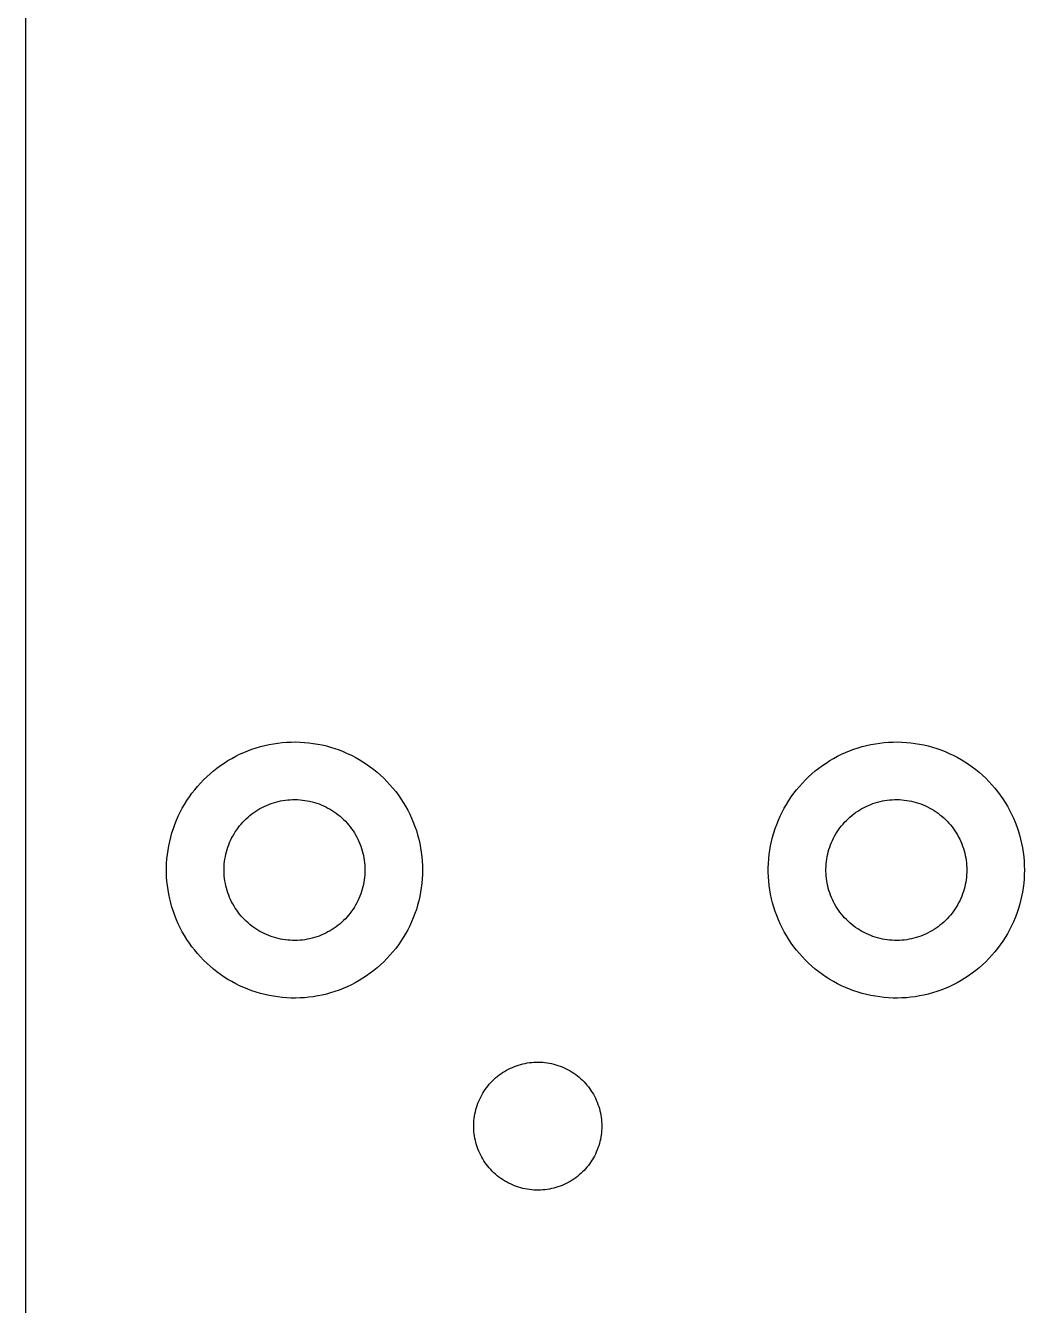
# Model space of a CAD drawing. Header units: millimetres. Extents: x 1003 to 1209, y 36 to 242.
# Drawn here: x 1003 to 1042, y 139.28 to 189.25 of the extents above; entities that cross this region are included whole.
import ezdxf

# ---------------------------------------------------------------- set-up
doc = ezdxf.new("R2010")
doc.units = ezdxf.units.MM
doc.layers.add('Make2D$Visible$Curves', color=7, linetype='Continuous')

msp = doc.modelspace()

# ---------------------------------------------------------------- linework, layer by layer
at = {"layer": 'Make2D$Visible$Curves', "color": 7, "lineweight": -3}
for p, q in [((1003, 241.278), (1003, 37.278)), ((1011.517, 160.868), (1011.677, 160.934)), ((1011.677, 160.934), (1011.84, 160.994)), ((1011.84, 160.994), (1012.005, 161.049)), ((1012.005, 161.049), (1012.171, 161.098)), ((1012.171, 161.098), (1012.339, 161.141)), ((1012.339, 161.141), (1012.509, 161.179)), ((1012.509, 161.179), (1012.679, 161.21)), ((1012.679, 161.21), (1012.851, 161.236)), ((1012.851, 161.236), (1013.023, 161.255)), ((1013.023, 161.255), (1013.196, 161.269)), ((1013.196, 161.269), (1013.37, 161.276)), ((1013.37, 161.276), (1013.543, 161.278)), ((1013.543, 161.278), (1013.717, 161.273)), ((1013.717, 161.273), (1013.89, 161.263)), ((1013.89, 161.263), (1014.063, 161.246)), ((1014.063, 161.246), (1014.235, 161.224)), ((1014.235, 161.224), (1014.406, 161.195)), ((1014.406, 161.195), (1014.576, 161.161)), ((1014.576, 161.161), (1014.745, 161.12)), ((1014.745, 161.12), (1014.912, 161.074)), ((1014.912, 161.074), (1015.078, 161.022)), ((1015.078, 161.022), (1015.242, 160.965)), ((1015.242, 160.965), (1015.403, 160.901)), ((1035.018, 160.868), (1035.178, 160.934)), ((1035.178, 160.934), (1035.341, 160.994)), ((1035.341, 160.994), (1035.506, 161.049)), ((1035.506, 161.049), (1035.672, 161.098)), ((1035.672, 161.098), (1035.84, 161.141)), ((1035.84, 161.141), (1036.01, 161.179)), ((1036.01, 161.179), (1036.181, 161.21)), ((1036.181, 161.21), (1036.352, 161.236)), ((1036.352, 161.236), (1036.525, 161.255)), ((1036.525, 161.255), (1036.698, 161.269)), ((1036.698, 161.269), (1036.871, 161.276)), ((1036.871, 161.276), (1037.045, 161.278)), ((1037.045, 161.278), (1037.218, 161.273)), ((1037.218, 161.273), (1037.391, 161.263)), ((1037.391, 161.263), (1037.564, 161.246)), ((1037.564, 161.246), (1037.736, 161.224)), ((1037.736, 161.224), (1037.908, 161.195)), ((1037.908, 161.195), (1038.078, 161.161)), ((1038.078, 161.161), (1038.246, 161.12)), ((1038.246, 161.12), (1038.414, 161.074)), ((1038.414, 161.074), (1038.579, 161.022)), ((1038.579, 161.022), (1038.743, 160.965)), ((1038.743, 160.965), (1038.905, 160.901)), ((1010.61, 160.358), (1010.754, 160.456)), ((1010.754, 160.456), (1010.9, 160.549)), ((1010.9, 160.549), (1011.05, 160.637)), ((1011.05, 160.637), (1011.203, 160.719)), ((1011.203, 160.719), (1011.359, 160.796)), ((1011.359, 160.796), (1011.517, 160.868)), ((1015.403, 160.901), (1015.563, 160.833)), ((1015.563, 160.833), (1015.72, 160.758)), ((1015.72, 160.758), (1015.874, 160.679)), ((1015.874, 160.679), (1016.025, 160.594)), ((1016.025, 160.594), (1016.173, 160.503)), ((1016.173, 160.503), (1016.318, 160.408)), ((1016.318, 160.408), (1016.46, 160.308)), ((1034.112, 160.358), (1034.255, 160.456)), ((1034.255, 160.456), (1034.402, 160.549)), ((1034.402, 160.549), (1034.552, 160.637)), ((1034.552, 160.637), (1034.704, 160.719)), ((1034.704, 160.719), (1034.86, 160.796)), ((1034.86, 160.796), (1035.018, 160.868)), ((1038.905, 160.901), (1039.064, 160.833)), ((1039.064, 160.833), (1039.221, 160.758)), ((1039.221, 160.758), (1039.375, 160.679)), ((1039.375, 160.679), (1039.526, 160.594)), ((1039.526, 160.594), (1039.675, 160.503)), ((1039.675, 160.503), (1039.82, 160.408)), ((1039.82, 160.408), (1039.961, 160.308)), ((1009.949, 159.798), (1010.073, 159.919)), ((1010.073, 159.919), (1010.202, 160.036)), ((1010.202, 160.036), (1010.334, 160.148)), ((1010.334, 160.148), (1010.471, 160.256)), ((1010.471, 160.256), (1010.61, 160.358)), ((1016.46, 160.308), (1016.598, 160.203)), ((1016.598, 160.203), (1016.732, 160.093)), ((1016.732, 160.093), (1016.863, 159.978)), ((1016.863, 159.978), (1016.989, 159.859)), ((1033.45, 159.798), (1033.575, 159.919)), ((1033.575, 159.919), (1033.703, 160.036)), ((1033.703, 160.036), (1033.836, 160.148)), ((1033.836, 160.148), (1033.972, 160.256)), ((1033.972, 160.256), (1034.112, 160.358)), ((1039.961, 160.308), (1040.099, 160.203)), ((1040.099, 160.203), (1040.234, 160.093)), ((1040.234, 160.093), (1040.364, 159.978)), ((1040.364, 159.978), (1040.491, 159.859)), ((1009.496, 159.273), (1009.602, 159.41)), ((1009.602, 159.41), (1009.714, 159.543)), ((1009.714, 159.543), (1009.829, 159.673)), ((1009.829, 159.673), (1009.949, 159.798)), ((1016.989, 159.859), (1017.111, 159.736)), ((1017.111, 159.736), (1017.229, 159.609)), ((1017.229, 159.609), (1017.343, 159.477)), ((1017.343, 159.477), (1017.451, 159.342)), ((1032.997, 159.273), (1033.104, 159.41)), ((1033.104, 159.41), (1033.215, 159.543)), ((1033.215, 159.543), (1033.33, 159.673)), ((1033.33, 159.673), (1033.45, 159.798)), ((1040.491, 159.859), (1040.613, 159.736)), ((1040.613, 159.736), (1040.731, 159.609)), ((1040.731, 159.609), (1040.844, 159.477)), ((1040.844, 159.477), (1040.953, 159.342)), ((1009.206, 158.84), (1009.298, 158.988)), ((1009.298, 158.988), (1009.395, 159.132)), ((1009.395, 159.132), (1009.496, 159.273)), ((1012.677, 158.902), (1012.769, 158.929)), ((1012.769, 158.929), (1012.862, 158.953)), ((1012.862, 158.953), (1012.955, 158.973)), ((1012.955, 158.973), (1013.049, 158.991)), ((1013.049, 158.991), (1013.143, 159.005)), ((1013.143, 159.005), (1013.238, 159.015)), ((1013.238, 159.015), (1013.333, 159.023)), ((1013.333, 159.023), (1013.428, 159.027)), ((1013.428, 159.027), (1013.524, 159.028)), ((1013.524, 159.028), (1013.619, 159.025)), ((1013.619, 159.025), (1013.715, 159.02)), ((1013.715, 159.02), (1013.81, 159.01)), ((1013.81, 159.01), (1013.904, 158.998)), ((1013.904, 158.998), (1013.998, 158.982)), ((1013.998, 158.982), (1014.092, 158.963)), ((1014.092, 158.963), (1014.185, 158.941)), ((1014.185, 158.941), (1014.277, 158.916)), ((1014.277, 158.916), (1014.368, 158.887)), ((1017.451, 159.342), (1017.555, 159.203)), ((1017.555, 159.203), (1017.654, 159.06)), ((1017.654, 159.06), (1017.748, 158.914)), ((1017.748, 158.914), (1017.837, 158.765)), ((1032.708, 158.84), (1032.799, 158.988)), ((1032.799, 158.988), (1032.896, 159.132)), ((1032.896, 159.132), (1032.997, 159.273)), ((1036.179, 158.902), (1036.27, 158.929)), ((1036.27, 158.929), (1036.363, 158.953)), ((1036.363, 158.953), (1036.456, 158.973)), ((1036.456, 158.973), (1036.55, 158.991)), ((1036.55, 158.991), (1036.644, 159.005)), ((1036.644, 159.005), (1036.739, 159.015)), ((1036.739, 159.015), (1036.834, 159.023)), ((1036.834, 159.023), (1036.93, 159.027)), ((1036.93, 159.027), (1037.025, 159.028)), ((1037.025, 159.028), (1037.121, 159.025)), ((1037.121, 159.025), (1037.216, 159.02)), ((1037.216, 159.02), (1037.311, 159.01)), ((1037.311, 159.01), (1037.406, 158.998)), ((1037.406, 158.998), (1037.5, 158.982)), ((1037.5, 158.982), (1037.593, 158.963)), ((1037.593, 158.963), (1037.686, 158.941)), ((1037.686, 158.941), (1037.778, 158.916)), ((1037.778, 158.916), (1037.869, 158.887)), ((1040.953, 159.342), (1041.057, 159.203)), ((1041.057, 159.203), (1041.156, 159.06)), ((1041.156, 159.06), (1041.25, 158.914)), ((1041.25, 158.914), (1041.339, 158.765)), ((1008.963, 158.38), (1009.039, 158.536)), ((1009.039, 158.536), (1009.12, 158.69)), ((1009.12, 158.69), (1009.206, 158.84)), ((1011.686, 158.345), (1011.759, 158.407)), ((1011.759, 158.407), (1011.834, 158.466)), ((1011.834, 158.466), (1011.911, 158.522)), ((1011.911, 158.522), (1011.99, 158.576)), ((1011.99, 158.576), (1012.07, 158.627)), ((1012.07, 158.627), (1012.153, 158.675)), ((1012.153, 158.675), (1012.237, 158.721)), ((1012.237, 158.721), (1012.322, 158.763)), ((1012.322, 158.763), (1012.409, 158.802)), ((1012.409, 158.802), (1012.497, 158.839)), ((1012.497, 158.839), (1012.587, 158.872)), ((1012.587, 158.872), (1012.677, 158.902)), ((1014.368, 158.887), (1014.458, 158.856)), ((1014.458, 158.856), (1014.547, 158.821)), ((1014.547, 158.821), (1014.634, 158.783)), ((1014.634, 158.783), (1014.721, 158.742)), ((1014.721, 158.742), (1014.806, 158.698)), ((1014.806, 158.698), (1014.889, 158.652)), ((1014.889, 158.652), (1014.97, 158.602)), ((1014.97, 158.602), (1015.05, 158.549)), ((1015.05, 158.549), (1015.128, 158.494)), ((1015.128, 158.494), (1015.204, 158.436)), ((1015.204, 158.436), (1015.278, 158.376)), ((1017.837, 158.765), (1017.921, 158.613)), ((1017.921, 158.613), (1017.999, 158.459)), ((1017.999, 158.459), (1018.072, 158.301)), ((1032.465, 158.38), (1032.54, 158.536)), ((1032.54, 158.536), (1032.621, 158.69)), ((1032.621, 158.69), (1032.708, 158.84)), ((1035.187, 158.345), (1035.26, 158.407)), ((1035.26, 158.407), (1035.335, 158.466)), ((1035.335, 158.466), (1035.412, 158.522)), ((1035.412, 158.522), (1035.491, 158.576)), ((1035.491, 158.576), (1035.572, 158.627)), ((1035.572, 158.627), (1035.654, 158.675)), ((1035.654, 158.675), (1035.738, 158.721)), ((1035.738, 158.721), (1035.824, 158.763)), ((1035.824, 158.763), (1035.91, 158.802)), ((1035.91, 158.802), (1035.999, 158.839)), ((1035.999, 158.839), (1036.088, 158.872)), ((1036.088, 158.872), (1036.179, 158.902)), ((1037.869, 158.887), (1037.959, 158.856)), ((1037.959, 158.856), (1038.048, 158.821)), ((1038.048, 158.821), (1038.136, 158.783)), ((1038.136, 158.783), (1038.222, 158.742)), ((1038.222, 158.742), (1038.307, 158.698)), ((1038.307, 158.698), (1038.39, 158.652)), ((1038.39, 158.652), (1038.472, 158.602)), ((1038.472, 158.602), (1038.551, 158.549)), ((1038.551, 158.549), (1038.629, 158.494)), ((1038.629, 158.494), (1038.705, 158.436)), ((1038.705, 158.436), (1038.779, 158.376)), ((1041.339, 158.765), (1041.422, 158.613)), ((1041.422, 158.613), (1041.501, 158.459)), ((1041.501, 158.459), (1041.574, 158.301)), ((1008.769, 157.897), (1008.828, 158.06)), ((1008.828, 158.06), (1008.893, 158.221)), ((1008.893, 158.221), (1008.963, 158.38)), ((1011.242, 157.848), (1011.298, 157.925)), ((1011.298, 157.925), (1011.356, 158.001)), ((1011.356, 158.001), (1011.417, 158.074)), ((1011.417, 158.074), (1011.481, 158.145)), ((1011.481, 158.145), (1011.547, 158.214)), ((1011.547, 158.214), (1011.615, 158.281)), ((1011.615, 158.281), (1011.686, 158.345)), ((1015.278, 158.376), (1015.35, 158.313)), ((1015.35, 158.313), (1015.419, 158.248)), ((1015.419, 158.248), (1015.486, 158.18)), ((1015.486, 158.18), (1015.551, 158.11)), ((1015.551, 158.11), (1015.613, 158.037)), ((1015.613, 158.037), (1015.673, 157.963)), ((1015.673, 157.963), (1015.73, 157.887)), ((1018.072, 158.301), (1018.14, 158.141)), ((1018.14, 158.141), (1018.202, 157.979)), ((1018.202, 157.979), (1018.258, 157.815)), ((1032.271, 157.897), (1032.33, 158.06)), ((1032.33, 158.06), (1032.394, 158.221)), ((1032.394, 158.221), (1032.465, 158.38)), ((1034.743, 157.848), (1034.799, 157.925)), ((1034.799, 157.925), (1034.858, 158.001)), ((1034.858, 158.001), (1034.919, 158.074)), ((1034.919, 158.074), (1034.982, 158.145)), ((1034.982, 158.145), (1035.048, 158.214)), ((1035.048, 158.214), (1035.117, 158.281)), ((1035.117, 158.281), (1035.187, 158.345)), ((1038.779, 158.376), (1038.851, 158.313)), ((1038.851, 158.313), (1038.92, 158.248)), ((1038.92, 158.248), (1038.988, 158.18)), ((1038.988, 158.18), (1039.052, 158.11)), ((1039.052, 158.11), (1039.115, 158.037)), ((1039.115, 158.037), (1039.175, 157.963)), ((1039.175, 157.963), (1039.232, 157.887)), ((1041.574, 158.301), (1041.641, 158.141)), ((1041.641, 158.141), (1041.703, 157.979)), ((1041.703, 157.979), (1041.759, 157.815)), ((1008.627, 157.397), (1008.669, 157.565)), ((1008.669, 157.565), (1008.716, 157.732)), ((1008.716, 157.732), (1008.769, 157.897)), ((1010.966, 157.347), (1011.005, 157.434)), ((1011.005, 157.434), (1011.046, 157.52)), ((1011.046, 157.52), (1011.091, 157.604)), ((1011.091, 157.604), (1011.139, 157.687)), ((1011.139, 157.687), (1011.189, 157.768)), ((1011.189, 157.768), (1011.242, 157.848)), ((1015.73, 157.887), (1015.785, 157.808)), ((1015.785, 157.808), (1015.837, 157.728)), ((1015.837, 157.728), (1015.886, 157.646)), ((1015.886, 157.646), (1015.932, 157.562)), ((1015.932, 157.562), (1015.975, 157.477)), ((1015.975, 157.477), (1016.015, 157.391)), ((1018.258, 157.815), (1018.308, 157.649)), ((1018.308, 157.649), (1018.353, 157.481)), ((1018.353, 157.481), (1018.392, 157.312)), ((1032.128, 157.397), (1032.17, 157.565)), ((1032.17, 157.565), (1032.217, 157.732)), ((1032.217, 157.732), (1032.271, 157.897)), ((1034.468, 157.347), (1034.506, 157.434)), ((1034.506, 157.434), (1034.548, 157.52)), ((1034.548, 157.52), (1034.592, 157.604)), ((1034.592, 157.604), (1034.64, 157.687)), ((1034.64, 157.687), (1034.69, 157.768)), ((1034.69, 157.768), (1034.743, 157.848)), ((1039.232, 157.887), (1039.286, 157.808)), ((1039.286, 157.808), (1039.338, 157.728)), ((1039.338, 157.728), (1039.387, 157.646)), ((1039.387, 157.646), (1039.433, 157.562)), ((1039.433, 157.562), (1039.476, 157.477)), ((1039.476, 157.477), (1039.516, 157.391)), ((1041.759, 157.815), (1041.81, 157.649)), ((1041.81, 157.649), (1041.854, 157.481)), ((1041.854, 157.481), (1041.893, 157.312)), ((1008.537, 156.884), (1008.561, 157.056)), ((1008.561, 157.056), (1008.591, 157.227)), ((1008.591, 157.227), (1008.627, 157.397)), ((1010.82, 156.893), (1010.843, 156.986)), ((1010.843, 156.986), (1010.869, 157.078)), ((1010.869, 157.078), (1010.898, 157.169)), ((1010.898, 157.169), (1010.931, 157.258)), ((1010.931, 157.258), (1010.966, 157.347)), ((1016.015, 157.391), (1016.052, 157.303)), ((1016.052, 157.303), (1016.086, 157.214)), ((1016.086, 157.214), (1016.117, 157.123)), ((1016.117, 157.123), (1016.145, 157.032)), ((1016.145, 157.032), (1016.169, 156.94)), ((1016.169, 156.94), (1016.191, 156.847)), ((1018.392, 157.312), (1018.425, 157.141)), ((1018.425, 157.141), (1018.452, 156.97)), ((1018.452, 156.97), (1018.473, 156.798)), ((1032.038, 156.884), (1032.062, 157.056)), ((1032.062, 157.056), (1032.092, 157.227)), ((1032.092, 157.227), (1032.128, 157.397)), ((1034.321, 156.893), (1034.344, 156.986)), ((1034.344, 156.986), (1034.37, 157.078)), ((1034.37, 157.078), (1034.399, 157.169)), ((1034.399, 157.169), (1034.432, 157.258)), ((1034.432, 157.258), (1034.468, 157.347)), ((1039.516, 157.391), (1039.553, 157.303)), ((1039.553, 157.303), (1039.587, 157.214)), ((1039.587, 157.214), (1039.618, 157.123)), ((1039.618, 157.123), (1039.646, 157.032)), ((1039.646, 157.032), (1039.671, 156.94)), ((1039.671, 156.94), (1039.692, 156.847)), ((1041.893, 157.312), (1041.926, 157.141)), ((1041.926, 157.141), (1041.953, 156.97)), ((1041.953, 156.97), (1041.974, 156.798)), ((1008.501, 156.365), (1008.507, 156.538)), ((1008.507, 156.538), (1008.519, 156.711)), ((1008.519, 156.711), (1008.537, 156.884)), ((1010.75, 156.326), (1010.754, 156.421)), ((1010.754, 156.421), (1010.76, 156.516)), ((1010.76, 156.516), (1010.77, 156.611)), ((1010.77, 156.611), (1010.783, 156.706)), ((1010.783, 156.706), (1010.8, 156.8)), ((1010.8, 156.8), (1010.82, 156.893)), ((1016.191, 156.847), (1016.209, 156.753)), ((1016.209, 156.753), (1016.224, 156.659)), ((1016.224, 156.659), (1016.235, 156.564)), ((1016.235, 156.564), (1016.243, 156.469)), ((1016.243, 156.469), (1016.248, 156.373)), ((1018.473, 156.798), (1018.488, 156.625)), ((1018.488, 156.625), (1018.497, 156.451)), ((1018.497, 156.451), (1018.5, 156.278)), ((1032.002, 156.365), (1032.008, 156.538)), ((1032.008, 156.538), (1032.02, 156.711)), ((1032.02, 156.711), (1032.038, 156.884)), ((1034.252, 156.326), (1034.255, 156.421)), ((1034.255, 156.421), (1034.262, 156.516)), ((1034.262, 156.516), (1034.272, 156.611)), ((1034.272, 156.611), (1034.285, 156.706)), ((1034.285, 156.706), (1034.301, 156.8)), ((1034.301, 156.8), (1034.321, 156.893)), ((1039.692, 156.847), (1039.71, 156.753)), ((1039.71, 156.753), (1039.725, 156.659)), ((1039.725, 156.659), (1039.736, 156.564)), ((1039.736, 156.564), (1039.745, 156.469)), ((1039.745, 156.469), (1039.75, 156.373)), ((1041.974, 156.798), (1041.989, 156.625)), ((1041.989, 156.625), (1041.998, 156.451)), ((1041.998, 156.451), (1042.001, 156.278)), ((1008.501, 156.191), (1008.501, 156.365)), ((1008.507, 156.018), (1008.501, 156.191)), ((1008.519, 155.845), (1008.507, 156.018)), ((1010.75, 156.23), (1010.75, 156.326)), ((1010.754, 156.135), (1010.75, 156.23)), ((1010.76, 156.04), (1010.754, 156.135)), ((1010.77, 155.945), (1010.76, 156.04)), ((1010.783, 155.85), (1010.77, 155.945)), ((1016.235, 155.992), (1016.224, 155.897)), ((1016.243, 156.087), (1016.235, 155.992)), ((1016.248, 156.183), (1016.243, 156.087)), ((1016.248, 156.373), (1016.25, 156.278)), ((1016.25, 156.278), (1016.248, 156.183)), ((1018.488, 155.931), (1018.473, 155.758)), ((1018.497, 156.104), (1018.488, 155.931)), ((1018.5, 156.278), (1018.497, 156.104)), ((1032.002, 156.191), (1032.002, 156.365)), ((1032.008, 156.018), (1032.002, 156.191)), ((1032.02, 155.845), (1032.008, 156.018)), ((1034.252, 156.23), (1034.252, 156.326)), ((1034.255, 156.135), (1034.252, 156.23)), ((1034.262, 156.04), (1034.255, 156.135)), ((1034.272, 155.945), (1034.262, 156.04)), ((1034.285, 155.85), (1034.272, 155.945)), ((1039.736, 155.992), (1039.725, 155.897)), ((1039.745, 156.087), (1039.736, 155.992)), ((1039.75, 156.183), (1039.745, 156.087)), ((1039.75, 156.373), (1039.751, 156.278)), ((1039.751, 156.278), (1039.75, 156.183)), ((1041.989, 155.931), (1041.974, 155.758)), ((1041.998, 156.104), (1041.989, 155.931)), ((1042.001, 156.278), (1041.998, 156.104)), ((1008.537, 155.672), (1008.519, 155.845)), ((1008.561, 155.5), (1008.537, 155.672)), ((1008.591, 155.329), (1008.561, 155.5)), ((1010.8, 155.756), (1010.783, 155.85)), ((1010.82, 155.663), (1010.8, 155.756)), ((1010.843, 155.57), (1010.82, 155.663)), ((1010.869, 155.478), (1010.843, 155.57)), ((1010.898, 155.387), (1010.869, 155.478)), ((1016.117, 155.433), (1016.086, 155.342)), ((1016.145, 155.524), (1016.117, 155.433)), ((1016.169, 155.616), (1016.145, 155.524)), ((1016.191, 155.709), (1016.169, 155.616)), ((1016.209, 155.803), (1016.191, 155.709)), ((1016.224, 155.897), (1016.209, 155.803)), ((1018.425, 155.414), (1018.392, 155.244)), ((1018.452, 155.586), (1018.425, 155.414)), ((1018.473, 155.758), (1018.452, 155.586)), ((1032.038, 155.672), (1032.02, 155.845)), ((1032.062, 155.5), (1032.038, 155.672)), ((1032.092, 155.329), (1032.062, 155.5)), ((1034.301, 155.756), (1034.285, 155.85)), ((1034.321, 155.663), (1034.301, 155.756)), ((1034.344, 155.57), (1034.321, 155.663)), ((1034.37, 155.478), (1034.344, 155.57)), ((1034.399, 155.387), (1034.37, 155.478)), ((1039.618, 155.433), (1039.587, 155.342)), ((1039.646, 155.524), (1039.618, 155.433)), ((1039.671, 155.616), (1039.646, 155.524)), ((1039.692, 155.709), (1039.671, 155.616)), ((1039.71, 155.803), (1039.692, 155.709)), ((1039.725, 155.897), (1039.71, 155.803)), ((1041.926, 155.414), (1041.893, 155.244)), ((1041.953, 155.586), (1041.926, 155.414)), ((1041.974, 155.758), (1041.953, 155.586)), ((1008.627, 155.159), (1008.591, 155.329)), ((1008.669, 154.991), (1008.627, 155.159)), ((1008.716, 154.824), (1008.669, 154.991)), ((1010.931, 155.298), (1010.898, 155.387)), ((1010.966, 155.209), (1010.931, 155.298)), ((1011.005, 155.122), (1010.966, 155.209)), ((1011.046, 155.036), (1011.005, 155.122)), ((1011.091, 154.951), (1011.046, 155.036)), ((1011.139, 154.869), (1011.091, 154.951)), ((1015.886, 154.91), (1015.837, 154.828)), ((1015.932, 154.993), (1015.886, 154.91)), ((1015.975, 155.079), (1015.932, 154.993)), ((1016.015, 155.165), (1015.975, 155.079)), ((1016.052, 155.253), (1016.015, 155.165)), ((1016.086, 155.342), (1016.052, 155.253)), ((1018.353, 155.075), (1018.308, 154.907)), ((1018.392, 155.244), (1018.353, 155.075)), ((1032.128, 155.159), (1032.092, 155.329)), ((1032.17, 154.991), (1032.128, 155.159)), ((1032.217, 154.824), (1032.17, 154.991)), ((1034.432, 155.298), (1034.399, 155.387)), ((1034.468, 155.209), (1034.432, 155.298)), ((1034.506, 155.122), (1034.468, 155.209)), ((1034.548, 155.036), (1034.506, 155.122)), ((1034.592, 154.951), (1034.548, 155.036)), ((1034.64, 154.869), (1034.592, 154.951)), ((1039.387, 154.91), (1039.338, 154.828)), ((1039.433, 154.993), (1039.387, 154.91)), ((1039.476, 155.079), (1039.433, 154.993)), ((1039.516, 155.165), (1039.476, 155.079)), ((1039.553, 155.253), (1039.516, 155.165)), ((1039.587, 155.342), (1039.553, 155.253)), ((1041.854, 155.075), (1041.81, 154.907)), ((1041.893, 155.244), (1041.854, 155.075)), ((1008.769, 154.659), (1008.716, 154.824)), ((1008.828, 154.496), (1008.769, 154.659)), ((1008.893, 154.335), (1008.828, 154.496)), ((1011.189, 154.788), (1011.139, 154.869)), ((1011.242, 154.708), (1011.189, 154.788)), ((1011.298, 154.631), (1011.242, 154.708)), ((1011.356, 154.555), (1011.298, 154.631)), ((1011.417, 154.482), (1011.356, 154.555)), ((1011.481, 154.411), (1011.417, 154.482)), ((1011.547, 154.342), (1011.481, 154.411)), ((1015.551, 154.446), (1015.486, 154.376)), ((1015.613, 154.518), (1015.551, 154.446)), ((1015.673, 154.593), (1015.613, 154.518)), ((1015.73, 154.669), (1015.673, 154.593)), ((1015.785, 154.748), (1015.73, 154.669)), ((1015.837, 154.828), (1015.785, 154.748)), ((1018.14, 154.415), (1018.072, 154.255)), ((1018.202, 154.577), (1018.14, 154.415)), ((1018.258, 154.741), (1018.202, 154.577)), ((1018.308, 154.907), (1018.258, 154.741)), ((1032.271, 154.659), (1032.217, 154.824)), ((1032.33, 154.496), (1032.271, 154.659)), ((1032.394, 154.335), (1032.33, 154.496)), ((1034.69, 154.788), (1034.64, 154.869)), ((1034.743, 154.708), (1034.69, 154.788)), ((1034.799, 154.631), (1034.743, 154.708)), ((1034.858, 154.555), (1034.799, 154.631)), ((1034.919, 154.482), (1034.858, 154.555)), ((1034.982, 154.411), (1034.919, 154.482)), ((1035.048, 154.342), (1034.982, 154.411)), ((1039.052, 154.446), (1038.988, 154.376)), ((1039.115, 154.518), (1039.052, 154.446)), ((1039.175, 154.593), (1039.115, 154.518)), ((1039.232, 154.669), (1039.175, 154.593)), ((1039.286, 154.748), (1039.232, 154.669)), ((1039.338, 154.828), (1039.286, 154.748)), ((1041.641, 154.415), (1041.574, 154.255)), ((1041.703, 154.577), (1041.641, 154.415)), ((1041.759, 154.741), (1041.703, 154.577)), ((1041.81, 154.907), (1041.759, 154.741)), ((1008.963, 154.176), (1008.893, 154.335)), ((1009.039, 154.02), (1008.963, 154.176)), ((1009.12, 153.866), (1009.039, 154.02)), ((1011.615, 154.275), (1011.547, 154.342)), ((1011.686, 154.211), (1011.615, 154.275)), ((1011.759, 154.149), (1011.686, 154.211)), ((1011.834, 154.09), (1011.759, 154.149)), ((1011.911, 154.034), (1011.834, 154.09)), ((1011.99, 153.98), (1011.911, 154.034)), ((1012.07, 153.929), (1011.99, 153.98)), ((1012.153, 153.881), (1012.07, 153.929)), ((1014.97, 153.954), (1014.889, 153.904)), ((1015.05, 154.006), (1014.97, 153.954)), ((1015.128, 154.062), (1015.05, 154.006)), ((1015.204, 154.119), (1015.128, 154.062)), ((1015.278, 154.18), (1015.204, 154.119)), ((1015.35, 154.243), (1015.278, 154.18)), ((1015.419, 154.308), (1015.35, 154.243)), ((1015.486, 154.376), (1015.419, 154.308)), ((1017.921, 153.943), (1017.837, 153.79)), ((1017.999, 154.097), (1017.921, 153.943)), ((1018.072, 154.255), (1017.999, 154.097)), ((1032.465, 154.176), (1032.394, 154.335)), ((1032.54, 154.02), (1032.465, 154.176)), ((1032.621, 153.866), (1032.54, 154.02)), ((1035.117, 154.275), (1035.048, 154.342)), ((1035.187, 154.211), (1035.117, 154.275)), ((1035.26, 154.149), (1035.187, 154.211)), ((1035.335, 154.09), (1035.26, 154.149)), ((1035.412, 154.034), (1035.335, 154.09)), ((1035.491, 153.98), (1035.412, 154.034)), ((1035.572, 153.929), (1035.491, 153.98)), ((1035.654, 153.881), (1035.572, 153.929)), ((1038.472, 153.954), (1038.39, 153.904)), ((1038.551, 154.006), (1038.472, 153.954)), ((1038.629, 154.062), (1038.551, 154.006)), ((1038.705, 154.119), (1038.629, 154.062)), ((1038.779, 154.18), (1038.705, 154.119)), ((1038.851, 154.243), (1038.779, 154.18)), ((1038.92, 154.308), (1038.851, 154.243)), ((1038.988, 154.376), (1038.92, 154.308)), ((1041.422, 153.943), (1041.339, 153.79)), ((1041.501, 154.097), (1041.422, 153.943)), ((1041.574, 154.255), (1041.501, 154.097)), ((1009.206, 153.716), (1009.12, 153.866)), ((1009.298, 153.568), (1009.206, 153.716)), ((1009.395, 153.424), (1009.298, 153.568)), ((1009.496, 153.283), (1009.395, 153.424)), ((1012.237, 153.835), (1012.153, 153.881)), ((1012.322, 153.793), (1012.237, 153.835)), ((1012.409, 153.754), (1012.322, 153.793)), ((1012.497, 153.717), (1012.409, 153.754)), ((1012.587, 153.684), (1012.497, 153.717)), ((1012.677, 153.654), (1012.587, 153.684)), ((1012.769, 153.627), (1012.677, 153.654)), ((1012.862, 153.603), (1012.769, 153.627)), ((1012.955, 153.583), (1012.862, 153.603)), ((1013.049, 153.565), (1012.955, 153.583)), ((1013.143, 153.551), (1013.049, 153.565)), ((1013.238, 153.54), (1013.143, 153.551)), ((1013.333, 153.533), (1013.238, 153.54)), ((1013.428, 153.529), (1013.333, 153.533)), ((1013.524, 153.528), (1013.428, 153.529)), ((1013.619, 153.531), (1013.524, 153.528)), ((1013.715, 153.536), (1013.619, 153.531)), ((1013.81, 153.545), (1013.715, 153.536)), ((1013.904, 153.558), (1013.81, 153.545)), ((1013.998, 153.573), (1013.904, 153.558)), ((1014.092, 153.592), (1013.998, 153.573)), ((1014.185, 153.615), (1014.092, 153.592)), ((1014.277, 153.64), (1014.185, 153.615)), ((1014.368, 153.669), (1014.277, 153.64)), ((1014.458, 153.7), (1014.368, 153.669)), ((1014.547, 153.735), (1014.458, 153.7)), ((1014.634, 153.773), (1014.547, 153.735)), ((1014.721, 153.814), (1014.634, 153.773)), ((1014.806, 153.858), (1014.721, 153.814)), ((1014.889, 153.904), (1014.806, 153.858)), ((1017.654, 153.496), (1017.555, 153.353)), ((1017.748, 153.641), (1017.654, 153.496)), ((1017.837, 153.79), (1017.748, 153.641)), ((1032.708, 153.716), (1032.621, 153.866)), ((1032.799, 153.568), (1032.708, 153.716)), ((1032.896, 153.424), (1032.799, 153.568)), ((1032.997, 153.283), (1032.896, 153.424)), ((1035.738, 153.835), (1035.654, 153.881)), ((1035.824, 153.793), (1035.738, 153.835)), ((1035.91, 153.754), (1035.824, 153.793)), ((1035.999, 153.717), (1035.91, 153.754)), ((1036.088, 153.684), (1035.999, 153.717)), ((1036.179, 153.654), (1036.088, 153.684)), ((1036.27, 153.627), (1036.179, 153.654)), ((1036.363, 153.603), (1036.27, 153.627)), ((1036.456, 153.583), (1036.363, 153.603)), ((1036.55, 153.565), (1036.456, 153.583)), ((1036.644, 153.551), (1036.55, 153.565)), ((1036.739, 153.54), (1036.644, 153.551)), ((1036.834, 153.533), (1036.739, 153.54)), ((1036.93, 153.529), (1036.834, 153.533)), ((1037.025, 153.528), (1036.93, 153.529)), ((1037.121, 153.531), (1037.025, 153.528)), ((1037.216, 153.536), (1037.121, 153.531)), ((1037.311, 153.545), (1037.216, 153.536)), ((1037.406, 153.558), (1037.311, 153.545)), ((1037.5, 153.573), (1037.406, 153.558)), ((1037.593, 153.592), (1037.5, 153.573)), ((1037.686, 153.615), (1037.593, 153.592)), ((1037.778, 153.64), (1037.686, 153.615)), ((1037.869, 153.669), (1037.778, 153.64)), ((1037.959, 153.7), (1037.869, 153.669)), ((1038.048, 153.735), (1037.959, 153.7)), ((1038.136, 153.773), (1038.048, 153.735)), ((1038.222, 153.814), (1038.136, 153.773)), ((1038.307, 153.858), (1038.222, 153.814)), ((1038.39, 153.904), (1038.307, 153.858)), ((1041.156, 153.496), (1041.057, 153.353)), ((1041.25, 153.641), (1041.156, 153.496)), ((1041.339, 153.79), (1041.25, 153.641)), ((1009.602, 153.146), (1009.496, 153.283)), ((1009.714, 153.013), (1009.602, 153.146)), ((1009.829, 152.883), (1009.714, 153.013)), ((1017.229, 152.947), (1017.111, 152.82)), ((1017.343, 153.079), (1017.229, 152.947)), ((1017.451, 153.214), (1017.343, 153.079)), ((1017.555, 153.353), (1017.451, 153.214)), ((1033.104, 153.146), (1032.997, 153.283)), ((1033.215, 153.013), (1033.104, 153.146)), ((1033.33, 152.883), (1033.215, 153.013)), ((1040.731, 152.947), (1040.613, 152.82)), ((1040.844, 153.079), (1040.731, 152.947)), ((1040.953, 153.214), (1040.844, 153.079)), ((1041.057, 153.353), (1040.953, 153.214)), ((1009.949, 152.758), (1009.829, 152.883)), ((1010.073, 152.637), (1009.949, 152.758)), ((1010.202, 152.52), (1010.073, 152.637)), ((1010.334, 152.408), (1010.202, 152.52)), ((1016.732, 152.463), (1016.598, 152.353)), ((1016.863, 152.578), (1016.732, 152.463)), ((1016.989, 152.697), (1016.863, 152.578)), ((1017.111, 152.82), (1016.989, 152.697)), ((1033.45, 152.758), (1033.33, 152.883)), ((1033.575, 152.637), (1033.45, 152.758)), ((1033.703, 152.52), (1033.575, 152.637)), ((1033.836, 152.408), (1033.703, 152.52)), ((1040.234, 152.463), (1040.099, 152.353)), ((1040.364, 152.578), (1040.234, 152.463)), ((1040.491, 152.697), (1040.364, 152.578)), ((1040.613, 152.82), (1040.491, 152.697)), ((1010.471, 152.3), (1010.334, 152.408)), ((1010.61, 152.197), (1010.471, 152.3)), ((1010.754, 152.1), (1010.61, 152.197)), ((1010.9, 152.007), (1010.754, 152.1)), ((1011.05, 151.919), (1010.9, 152.007)), ((1011.203, 151.837), (1011.05, 151.919)), ((1016.025, 151.962), (1015.874, 151.877)), ((1016.173, 152.053), (1016.025, 151.962)), ((1016.318, 152.148), (1016.173, 152.053)), ((1016.46, 152.248), (1016.318, 152.148)), ((1016.598, 152.353), (1016.46, 152.248)), ((1033.972, 152.3), (1033.836, 152.408)), ((1034.112, 152.197), (1033.972, 152.3)), ((1034.255, 152.1), (1034.112, 152.197)), ((1034.402, 152.007), (1034.255, 152.1)), ((1034.552, 151.919), (1034.402, 152.007)), ((1034.704, 151.837), (1034.552, 151.919)), ((1039.526, 151.962), (1039.375, 151.877)), ((1039.675, 152.053), (1039.526, 151.962)), ((1039.82, 152.148), (1039.675, 152.053)), ((1039.961, 152.248), (1039.82, 152.148)), ((1040.099, 152.353), (1039.961, 152.248)), ((1011.359, 151.76), (1011.203, 151.837)), ((1011.517, 151.688), (1011.359, 151.76)), ((1011.677, 151.622), (1011.517, 151.688)), ((1011.84, 151.562), (1011.677, 151.622)), ((1012.005, 151.507), (1011.84, 151.562)), ((1012.171, 151.458), (1012.005, 151.507)), ((1012.339, 151.415), (1012.171, 151.458)), ((1012.509, 151.377), (1012.339, 151.415)), ((1014.745, 151.435), (1014.576, 151.395)), ((1014.912, 151.482), (1014.745, 151.435)), ((1015.078, 151.534), (1014.912, 151.482)), ((1015.242, 151.591), (1015.078, 151.534)), ((1015.403, 151.654), (1015.242, 151.591)), ((1015.563, 151.723), (1015.403, 151.654)), ((1015.72, 151.798), (1015.563, 151.723)), ((1015.874, 151.877), (1015.72, 151.798)), ((1034.86, 151.76), (1034.704, 151.837)), ((1035.018, 151.688), (1034.86, 151.76)), ((1035.178, 151.622), (1035.018, 151.688)), ((1035.341, 151.562), (1035.178, 151.622)), ((1035.506, 151.507), (1035.341, 151.562)), ((1035.672, 151.458), (1035.506, 151.507)), ((1035.84, 151.415), (1035.672, 151.458)), ((1036.01, 151.377), (1035.84, 151.415)), ((1038.246, 151.435), (1038.078, 151.395)), ((1038.414, 151.482), (1038.246, 151.435)), ((1038.579, 151.534), (1038.414, 151.482)), ((1038.743, 151.591), (1038.579, 151.534)), ((1038.905, 151.654), (1038.743, 151.591)), ((1039.064, 151.723), (1038.905, 151.654)), ((1039.221, 151.798), (1039.064, 151.723)), ((1039.375, 151.877), (1039.221, 151.798)), ((1012.679, 151.346), (1012.509, 151.377)), ((1012.851, 151.32), (1012.679, 151.346)), ((1013.023, 151.301), (1012.851, 151.32)), ((1013.196, 151.287), (1013.023, 151.301)), ((1013.37, 151.28), (1013.196, 151.287)), ((1013.543, 151.278), (1013.37, 151.28)), ((1013.717, 151.283), (1013.543, 151.278)), ((1013.89, 151.293), (1013.717, 151.283)), ((1014.063, 151.31), (1013.89, 151.293)), ((1014.235, 151.332), (1014.063, 151.31)), ((1014.406, 151.361), (1014.235, 151.332)), ((1014.576, 151.395), (1014.406, 151.361)), ((1036.181, 151.346), (1036.01, 151.377)), ((1036.352, 151.32), (1036.181, 151.346)), ((1036.525, 151.301), (1036.352, 151.32)), ((1036.698, 151.287), (1036.525, 151.301)), ((1036.871, 151.28), (1036.698, 151.287)), ((1037.045, 151.278), (1036.871, 151.28)), ((1037.218, 151.283), (1037.045, 151.278)), ((1037.391, 151.293), (1037.218, 151.283)), ((1037.564, 151.31), (1037.391, 151.293)), ((1037.736, 151.332), (1037.564, 151.31)), ((1037.908, 151.361), (1037.736, 151.332)), ((1038.078, 151.395), (1037.908, 151.361)), ((1021.627, 148.367), (1021.7, 148.414)), ((1021.7, 148.414), (1021.775, 148.457)), ((1021.775, 148.457), (1021.852, 148.499)), ((1021.852, 148.499), (1021.929, 148.537)), ((1021.929, 148.537), (1022.008, 148.573)), ((1022.008, 148.573), (1022.089, 148.606)), ((1022.089, 148.606), (1022.17, 148.636)), ((1022.17, 148.636), (1022.252, 148.664)), ((1022.252, 148.664), (1022.336, 148.688)), ((1022.336, 148.688), (1022.42, 148.71)), ((1022.42, 148.71), (1022.504, 148.728)), ((1022.504, 148.728), (1022.59, 148.744)), ((1022.59, 148.744), (1022.675, 148.757)), ((1022.675, 148.757), (1022.762, 148.767)), ((1022.762, 148.767), (1022.848, 148.773)), ((1022.848, 148.773), (1022.935, 148.777)), ((1022.935, 148.777), (1023.022, 148.778)), ((1023.022, 148.778), (1023.108, 148.776)), ((1023.108, 148.776), (1023.195, 148.77)), ((1023.195, 148.77), (1023.281, 148.762)), ((1023.281, 148.762), (1023.367, 148.751)), ((1023.367, 148.751), (1023.453, 148.737)), ((1023.453, 148.737), (1023.538, 148.719)), ((1023.538, 148.719), (1023.623, 148.699)), ((1023.623, 148.699), (1023.706, 148.676)), ((1023.706, 148.676), (1023.789, 148.65)), ((1023.789, 148.65), (1023.871, 148.621)), ((1023.871, 148.621), (1023.952, 148.59)), ((1023.952, 148.59), (1024.031, 148.555)), ((1024.031, 148.555), (1024.11, 148.518)), ((1024.11, 148.518), (1024.187, 148.478)), ((1024.187, 148.478), (1024.263, 148.436)), ((1024.263, 148.436), (1024.337, 148.391)), ((1021.107, 147.911), (1021.165, 147.975)), ((1021.165, 147.975), (1021.225, 148.038)), ((1021.225, 148.038), (1021.287, 148.099)), ((1021.287, 148.099), (1021.351, 148.157)), ((1021.351, 148.157), (1021.417, 148.213)), ((1021.417, 148.213), (1021.485, 148.267)), ((1021.485, 148.267), (1021.555, 148.318)), ((1021.555, 148.318), (1021.627, 148.367)), ((1024.337, 148.391), (1024.409, 148.343)), ((1024.409, 148.343), (1024.48, 148.293)), ((1024.48, 148.293), (1024.549, 148.24)), ((1024.549, 148.24), (1024.616, 148.185)), ((1024.616, 148.185), (1024.681, 148.128)), ((1024.681, 148.128), (1024.745, 148.069)), ((1024.745, 148.069), (1024.806, 148.007)), ((1024.806, 148.007), (1024.865, 147.943)), ((1024.865, 147.943), (1024.921, 147.878)), ((1020.77, 147.407), (1020.81, 147.484)), ((1020.81, 147.484), (1020.853, 147.559)), ((1020.853, 147.559), (1020.899, 147.633)), ((1020.899, 147.633), (1020.947, 147.705)), ((1020.947, 147.705), (1020.998, 147.775)), ((1020.998, 147.775), (1021.051, 147.844)), ((1021.051, 147.844), (1021.107, 147.911)), ((1024.921, 147.878), (1024.976, 147.81)), ((1024.976, 147.81), (1025.028, 147.74)), ((1025.028, 147.74), (1025.077, 147.669)), ((1025.077, 147.669), (1025.124, 147.596)), ((1025.124, 147.596), (1025.169, 147.522)), ((1025.169, 147.522), (1025.211, 147.446)), ((1025.211, 147.446), (1025.25, 147.368)), ((1020.563, 146.837), (1020.584, 146.922)), ((1020.584, 146.922), (1020.608, 147.005)), ((1020.608, 147.005), (1020.635, 147.088)), ((1020.635, 147.088), (1020.664, 147.169)), ((1020.664, 147.169), (1020.697, 147.25)), ((1020.697, 147.25), (1020.732, 147.329)), ((1020.732, 147.329), (1020.77, 147.407)), ((1025.25, 147.368), (1025.286, 147.29)), ((1025.286, 147.29), (1025.32, 147.21)), ((1025.32, 147.21), (1025.351, 147.128)), ((1025.351, 147.128), (1025.379, 147.046)), ((1025.379, 147.046), (1025.404, 146.963)), ((1025.404, 146.963), (1025.427, 146.879)), ((1020.503, 146.408), (1020.509, 146.495)), ((1020.509, 146.495), (1020.518, 146.581)), ((1020.518, 146.581), (1020.53, 146.667)), ((1020.53, 146.667), (1020.545, 146.752)), ((1020.545, 146.752), (1020.563, 146.837)), ((1025.427, 146.879), (1025.446, 146.795)), ((1025.446, 146.795), (1025.462, 146.71)), ((1025.462, 146.71), (1025.476, 146.624)), ((1025.476, 146.624), (1025.486, 146.538)), ((1025.486, 146.538), (1025.494, 146.451)), ((1025.494, 146.451), (1025.498, 146.365)), ((1020.5, 146.321), (1020.503, 146.408)), ((1020.5, 146.235), (1020.5, 146.321)), ((1020.503, 146.148), (1020.5, 146.235)), ((1020.509, 146.061), (1020.503, 146.148)), ((1020.518, 145.975), (1020.509, 146.061)), ((1020.53, 145.889), (1020.518, 145.975)), ((1025.476, 145.932), (1025.462, 145.846)), ((1025.486, 146.018), (1025.476, 145.932)), ((1025.494, 146.105), (1025.486, 146.018)), ((1025.498, 146.191), (1025.494, 146.105)), ((1025.498, 146.365), (1025.5, 146.278)), ((1025.5, 146.278), (1025.498, 146.191)), ((1020.545, 145.804), (1020.53, 145.889)), ((1020.563, 145.719), (1020.545, 145.804)), ((1020.584, 145.634), (1020.563, 145.719)), ((1020.608, 145.551), (1020.584, 145.634)), ((1020.635, 145.468), (1020.608, 145.551)), ((1020.664, 145.387), (1020.635, 145.468)), ((1025.351, 145.427), (1025.32, 145.346)), ((1025.379, 145.51), (1025.351, 145.427)), ((1025.404, 145.593), (1025.379, 145.51)), ((1025.427, 145.676), (1025.404, 145.593)), ((1025.446, 145.761), (1025.427, 145.676)), ((1025.462, 145.846), (1025.446, 145.761)), ((1020.697, 145.306), (1020.664, 145.387)), ((1020.732, 145.227), (1020.697, 145.306)), ((1020.77, 145.149), (1020.732, 145.227)), ((1020.81, 145.072), (1020.77, 145.149)), ((1020.853, 144.997), (1020.81, 145.072)), ((1020.899, 144.923), (1020.853, 144.997)), ((1020.947, 144.851), (1020.899, 144.923)), ((1025.124, 144.96), (1025.077, 144.887)), ((1025.169, 145.034), (1025.124, 144.96)), ((1025.211, 145.11), (1025.169, 145.034)), ((1025.25, 145.188), (1025.211, 145.11)), ((1025.286, 145.266), (1025.25, 145.188)), ((1025.32, 145.346), (1025.286, 145.266)), ((1020.998, 144.781), (1020.947, 144.851)), ((1021.051, 144.712), (1020.998, 144.781)), ((1021.107, 144.645), (1021.051, 144.712)), ((1021.165, 144.581), (1021.107, 144.645)), ((1021.225, 144.518), (1021.165, 144.581)), ((1021.287, 144.457), (1021.225, 144.518)), ((1021.351, 144.399), (1021.287, 144.457)), ((1024.681, 144.428), (1024.616, 144.371)), ((1024.745, 144.487), (1024.681, 144.428)), ((1024.806, 144.549), (1024.745, 144.487)), ((1024.865, 144.613), (1024.806, 144.549)), ((1024.921, 144.678), (1024.865, 144.613)), ((1024.976, 144.746), (1024.921, 144.678)), ((1025.028, 144.816), (1024.976, 144.746)), ((1025.077, 144.887), (1025.028, 144.816)), ((1021.417, 144.343), (1021.351, 144.399)), ((1021.485, 144.289), (1021.417, 144.343)), ((1021.555, 144.238), (1021.485, 144.289)), ((1021.627, 144.189), (1021.555, 144.238)), ((1021.7, 144.142), (1021.627, 144.189)), ((1021.775, 144.099), (1021.7, 144.142)), ((1021.852, 144.057), (1021.775, 144.099)), ((1021.929, 144.019), (1021.852, 144.057)), ((1022.008, 143.983), (1021.929, 144.019)), ((1022.089, 143.95), (1022.008, 143.983)), ((1022.17, 143.92), (1022.089, 143.95)), ((1022.252, 143.892), (1022.17, 143.92)), ((1023.871, 143.935), (1023.789, 143.906)), ((1023.952, 143.966), (1023.871, 143.935)), ((1024.031, 144.001), (1023.952, 143.966)), ((1024.11, 144.038), (1024.031, 144.001)), ((1024.187, 144.078), (1024.11, 144.038)), ((1024.263, 144.12), (1024.187, 144.078)), ((1024.337, 144.165), (1024.263, 144.12)), ((1024.409, 144.213), (1024.337, 144.165)), ((1024.48, 144.263), (1024.409, 144.213)), ((1024.549, 144.316), (1024.48, 144.263)), ((1024.616, 144.371), (1024.549, 144.316)), ((1022.336, 143.868), (1022.252, 143.892)), ((1022.42, 143.846), (1022.336, 143.868)), ((1022.504, 143.828), (1022.42, 143.846)), ((1022.59, 143.812), (1022.504, 143.828)), ((1022.675, 143.799), (1022.59, 143.812)), ((1022.762, 143.789), (1022.675, 143.799)), ((1022.848, 143.783), (1022.762, 143.789)), ((1022.935, 143.779), (1022.848, 143.783)), ((1023.022, 143.778), (1022.935, 143.779)), ((1023.108, 143.78), (1023.022, 143.778)), ((1023.195, 143.786), (1023.108, 143.78)), ((1023.281, 143.794), (1023.195, 143.786)), ((1023.367, 143.805), (1023.281, 143.794)), ((1023.453, 143.819), (1023.367, 143.805)), ((1023.538, 143.837), (1023.453, 143.819)), ((1023.623, 143.857), (1023.538, 143.837)), ((1023.706, 143.88), (1023.623, 143.857)), ((1023.789, 143.906), (1023.706, 143.88))]:
    msp.add_line(p, q, dxfattribs=at)

doc.saveas('drawing.dxf')
